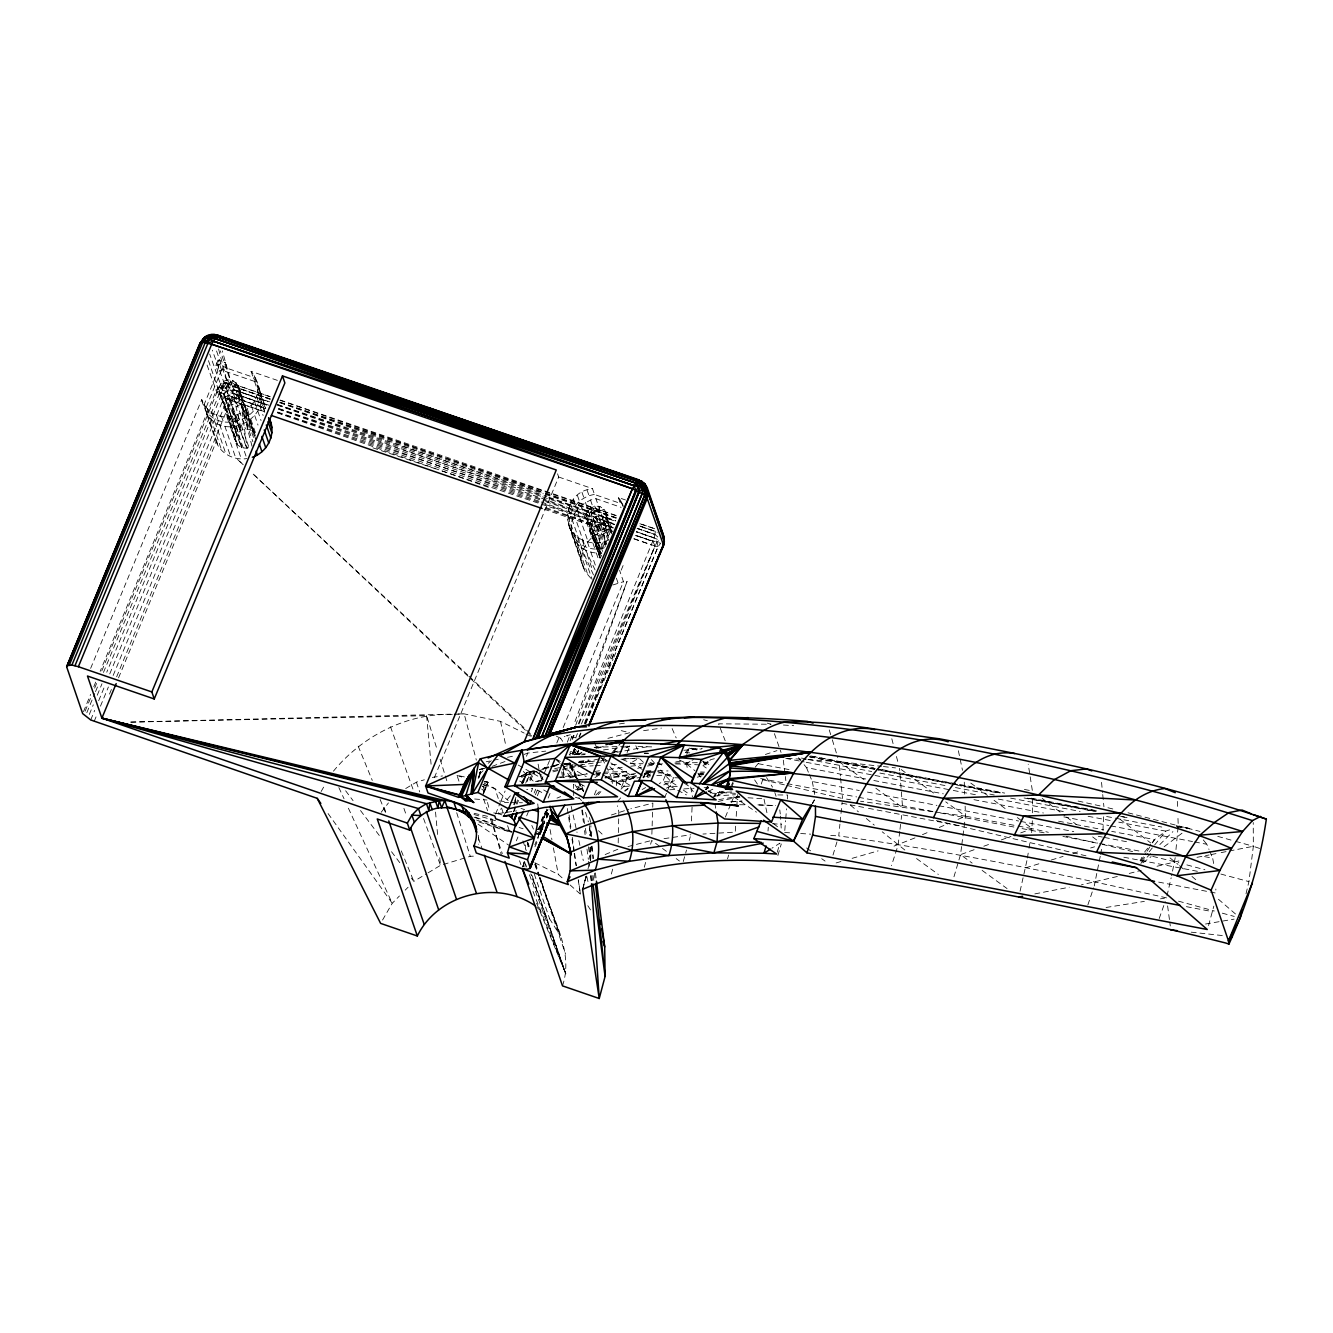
<?xml version="1.0" encoding="UTF-8"?>
<svg xmlns="http://www.w3.org/2000/svg" width="1333" height="1333" viewBox="0 0 1333 1333"><rect width="100%" height="100%" fill="white"/><g stroke="black" fill="none" stroke-linecap="round" stroke-linejoin="round"><path stroke-width="0.75" stroke-dasharray="5 3.75" d="M723.402 791.302C719.887 791.452 708.423 797.234 710.989 788.636M1032.342 820.761L1031.659 832.608M1032.359 812.813L1032.392 798.917M605.882 512.655L606.265 516.404L603.332 522.136L603.299 529.618L598.217 531.151L594.285 530.701L590.986 528.668L586.287 518.604L585.887 514.821L587.853 510.072L594.601 506.057L599.883 506.44L604.099 509.323C607.898 515.338 611.081 525.235 603.299 529.618L600.133 524.436L592.269 524.835L588.036 521.969L586.287 518.604M590.352 860.751L590.569 846.288M590.736 835.974L590.886 825.644M506.723 810.197L506.69 812.747L505.524 812.164L503.391 816.263M618.212 842.923L618.379 834.641M618.429 832.575L618.829 811.864L617.462 805.782M238.957 387.653L240.59 392.319L235.924 382.271L235.808 386.67C242.523 389.902 242.373 399.817 236.008 403.416L230.959 404.965L226.977 404.499L222.761 401.65L218.629 388.653L220.595 383.904L223.611 381.305L227.343 379.888L232.592 380.255L238.24 385.27L240.59 392.319L238.674 391.469L238.24 385.27M651.87 834.208L652.07 827.993M652.137 825.91L652.67 809.298M652.737 807.215L652.87 803.066L630.842 808.764M570.024 755.478L570.157 751.945L575.656 749.646M590.669 859.418L591.136 847.055M591.519 836.741L591.819 828.493M547.996 809.798C537.216 819.145 541.348 835.158 534.933 846.805M1102.974 830.509L1103.524 816.646M691.444 820.961L692.077 807.165M735.616 826.193L735.249 832.109L702.941 834.041M736.216 816.313L736.699 808.415M736.816 806.448L737.532 794.601M524.935 867.017L525.235 862.901M768.008 831.009L768.291 827.243M784.787 830.526L785.587 820.661M785.754 818.679L786.537 808.814M787.336 798.967L787.653 795.018L775.623 794.918M781.188 828.06L780.538 816.063M1175.223 857.636L1171.624 875.748M1175.973 849.571L1178.239 825.36L1177.855 815.363M1166.525 897.875C1058.052 873.215 949.013 850.954 838.74 835.941L839.923 824.127M840.123 822.144L842.123 802.449M899.758 831.292L898.125 845.122L891.477 865.667M899.992 829.309L900.925 821.395M901.175 819.412L901.641 815.463M220.595 383.904L222.594 389.753L226.76 386.487L230.676 385.637L232.592 380.255L235.808 386.67L230.676 385.637L223.611 381.305L222.594 389.753L220.628 394.501L221.028 398.267M540.865 827.993L540.248 832.975L542.564 817.829L546.647 816.363L548.363 813.896L546.047 811.63L545.03 812.097L548.363 813.896L545.547 820.928M1246.022 893.776L1248.921 881.613L1253.353 846.288L1253.237 822.528M961.576 846.538L960.526 854.636L953.512 878.297M961.826 844.522L965.492 816.179L965.142 806.182M1208.531 925.552L1213.83 906.14M1020.078 891.194L1027.043 860.002M1027.376 858.052L1028.693 850.221M1029.026 848.271L1030.009 842.389M479.413 777.206L480.413 771.39L482.446 768.674L479.23 769.474M116.654 676.814L230.926 400.4L234.875 384.504L231.009 382.104C224.727 381.638 218.445 385.304 215.996 391.136L100.142 671.382M639.723 525.935L655.453 531.417L654.086 537.865L577.572 725.702M1100.242 856.303L1094.26 885.928M1100.608 854.32L1102.058 846.372M538.099 829.526L541.648 826.027L539.798 824.227M90.644 668.35L201.733 399.633C217.146 438.124 278.264 404.066 251.071 371.324L277.364 380.372M201.733 399.633C210.097 441.889 276.114 418.629 256.286 380.405M221.561 370.074L205.182 409.698C220.595 448.188 281.696 414.13 254.52 381.405L221.561 370.074L218.112 360.01L225.194 362.443L227.193 368.291L253.07 377.189L258.285 386.253M604.066 547.93C565.625 558.26 552.162 493.51 592.485 488.628L594.501 494.493L620.345 503.374L620.278 499.975L618.345 497.509L625.427 499.942M570.557 530.467C565.192 514.271 578.039 496.576 594.501 494.493M590.819 578.255L585.154 571.59L582.988 566.758L572.007 534.683L570.907 524.269L573.973 514.038L580.888 505.524L590.502 500.025L595.934 498.692L621.128 507.356M582.988 566.758C577.622 550.546 590.452 532.85 606.915 530.767L595.934 498.692M479.397 776.106L480.413 771.39L478.23 778.239L480.413 771.39L478.997 777.522M514.571 804.865L516.171 797.401M1166.992 895.876L1171.157 877.764M113.155 675.481L227.426 399.067L228.41 394.785L212.297 350.212M540.631 832.475C545.18 823.078 541.598 823.494 536.616 830.976L541.281 824.844L544.83 822.711L542.348 825.31L540.515 832.775L541.881 827.193L543.547 825.81L539.982 834.441L534.433 834.108M478.78 777.739L480.413 771.39M541.281 824.844L546.98 817.362L546.047 811.63L545.714 813.413L548.363 813.896L544.714 813.447L539.415 833.692L534.8 844.872M586.003 876.314L583.504 885.712L586.22 876.014M588.003 868.799L589.519 863.151M523.069 866.483L524.486 861.201L526.635 867.033M599.7 557.327C598.95 545.214 580.205 526.202 595.484 516.887C603.666 513.255 611.031 521.32 611.58 529.184M600.067 558.244L590.119 529.867L594.568 534.283L598.334 535.416L603.582 534.5L609.031 528.968L608.964 521.52M545.33 812.28L539.415 833.692L542.664 828.676M623.094 565.559L621.128 570.307M562.493 985.87C575.023 949.063 548.763 913.655 540.748 878.897M611.347 873.981L612.913 868.25M644.289 867.216L646.922 857.652M650.604 844.272L651.67 840.44L666.383 851.337M522.886 866.567L524.552 860.651M683.262 861.535L686.512 850.071M689.211 840.506L690.277 836.691M582.604 889.394L586.037 877.431M727.518 858.902L728.634 855.07M582.504 889.478L586.553 875.481M777.889 855.469L781.271 843.972M777.222 852.237L779.922 843.139L771.957 848.188M832.992 855.086L837.591 839.773M522.919 866.583L524.086 862.684M485.862 788.136L482.996 793.785L488.028 782.371L482.996 793.785L487.911 782.054L484.046 781.971M522.786 867.083L523.702 864.151M508.34 807.631L506.69 812.747L506.073 811.264L503.624 816.179M731.734 787.77L733.3 782.938M514.771 800.816L515.904 797.334M707.123 786.853L705.824 789.469L707.506 785.32M527.152 781.488L530.434 771.724L533.1 771.174L529.434 780.655M1087.861 904.957L1093.61 887.828M513.488 811.68L515.504 805.798M516.171 803.849L517.521 799.917M523.569 782.288L526.935 772.49L532.917 770.991M761.243 784.037L763.226 778.272M1159.21 918.487L1165.209 901.625M570.141 740.815L572.224 734.983M575.689 725.269L627.06 581.321L573.823 724.735M599.883 506.44L597.95 511.822L591.735 514.038L587.886 520.686L588.303 524.452L588.036 521.969L590.986 528.668L592.269 524.835L594.285 530.701M241.673 395.334L255.419 435.624L239.357 392.335L241.673 395.334L242.406 400.283L241.123 403.949L251.97 446.022L247.088 448.205L241.806 447.805L237.591 444.939L235.841 441.573L235.458 437.807L236.774 434.225L240.44 430.476L245.505 428.943L249.421 429.409L253.67 432.309L239.357 392.335C233.775 387.52 225.344 390.852 221.028 395.801L106.757 672.215M567.341 742.181L570.224 734.433M508.423 808.115L503.974 816.029M103.474 672.415L223.644 383.371L234.875 384.504L270.266 396.651M534.6 834.108L539.982 834.441L535.1 832.725L540.048 834.641L542.848 827.576M548.163 813.347L539.415 833.692L542.564 817.829L546.98 817.362L548.046 814.68L546.363 812.93M483.329 794.301L485.395 789.203M574.39 748.529L572.09 754.311L574.606 748.563M579.005 736.949L580.538 733.1M584.387 723.452L655.036 545.98L657.019 542.048L659.702 540.115L636.424 531.634M572.057 739.165L573.64 735.316M576.789 778.989L569.024 764.609L564.825 764.192L568.774 763.842L571.557 768.025L573.14 764.176L571.557 768.025L577.122 778.889M578.672 750.696L577.089 754.545L578.689 750.796M572.723 754.228L575.09 748.463M585.37 723.469L658.085 546.613L660.735 543.297L635.208 535.516M620.995 789.186L623.827 786.37L627.326 777.855L636.841 775.423M706.457 789.769L707.973 786.07M203.732 405.482L217.846 371.324L215.846 365.475L218.112 360.01M83.479 711.705L90.611 694.426M93.793 686.745L96.176 680.98M85.129 711.156L91.477 695.793M94.66 688.111L97.042 682.363M101.808 670.832L216.862 392.519L221.345 387.47L231.009 382.104L222.344 350.879M86.812 712.722L94.743 693.527M95.543 691.61L98.709 683.929M89.311 714.438L93.277 704.84M97.242 695.243L101.991 683.729M269.649 401.833L234.225 389.936L226.943 391.435L224.027 393.968L222.078 398.717L222.461 402.483L235.841 441.573L225.16 406.698L222.461 402.483M90.711 719.953L94.693 710.356M98.659 700.758L105.007 685.395M109.756 673.881L224.027 397.484L223.727 393.152L209.698 354.078M94.11 721.536L97.292 713.871M100.458 706.19L108.39 686.995M109.506 694.093L111.889 688.328M118.554 677.847L216.163 441.773L205.182 409.698M434.358 777.706L558.66 477.014L556.861 471.749M495.576 814.046L500.342 802.533M501.141 800.6L505.107 791.002M526.468 756.244L527.768 753.062L545.78 751.112M521.786 783.871L526.468 772.573L534.066 770.674M513.655 804.532L516.004 798.884M513.838 811.83L516.204 806.098M517.004 804.199L518.587 800.383M525.685 783.187L530.434 771.724L521.186 775.756M530.584 780.521L534.516 771.007M531.267 791.719L532.683 788.32L526.718 789.553M534.15 793.002L535.716 789.203M516.354 840.823L517.937 836.991M526.668 815.879L529.051 810.114M535.399 794.768L537.782 789.003M540.948 781.321L550.479 758.294M556.827 742.931L559.194 737.182M563.176 727.585L623.477 581.705L619.595 570.391M537.332 795.751L539.698 790.052M548.13 798.067L550.479 792.419M575.906 737.399L577.489 733.567M581.455 724.002L655.036 545.98L652.953 541.448L635.308 535.216L652.953 541.448M579.388 737.032L580.971 733.183M584.954 723.569L658.085 546.613L657.019 542.048L654.086 537.865L636.391 531.784M575.156 749.463L573.173 754.228L569.174 754.661M574.79 754.428L576.373 750.579M576.639 754.111L578.555 750.112M577.756 789.336L579.322 785.537M575.589 789.553L581.238 788.953L582.654 785.537M594.351 794.768L596.717 789.069M627.093 752.562L629.709 746.197L625.56 746.33M616.579 785.537L616.263 781.788L619.778 773.273L627.326 777.855L634.825 777.622L603.616 758.51M621.461 787.253L623.811 781.555L630.076 774.723M643.272 777.589L645.389 772.474M643.572 777.922L645.839 772.457L656.086 772.79M679.747 777.905L673.498 777.706L666.317 773.123L662.801 781.638L659.235 783.571M664.9 797.101L666.467 793.302M667.25 791.402L671.182 781.904L676.498 779.938M666.433 788.17L669.982 786.22L673.498 777.706L657.619 771.29M686.678 754.461L689.311 748.096L701.358 749.113M717.737 796.051L720.103 790.352M725.385 817.112L730.717 804.232M731.467 802.399L733.75 796.867L739.865 797.267M576.956 754.011L578.555 750.179M706.573 788.12L705.99 789.519L707.756 785.77M572.79 754.328L575.206 748.613M585.687 723.869L591.319 710.539M592.119 708.639L596.151 699.109M596.951 697.209L608.231 670.566M609.031 668.649L613.063 659.135M613.863 657.236L616.279 651.52M572.44 739.282L574.09 735.449M578.989 723.969L655.036 545.98L658.085 546.613M521.77 782.854L526.468 772.573M731.334 785.487L732.783 782.421M240.973 396.068L238.674 391.469L237.007 394.951L236.008 403.416L232.858 398.25L224.977 398.65L220.761 395.784L219.012 392.419M235.458 437.807L222.078 398.717L236.774 434.225L224.027 393.968L240.44 430.476L227.06 391.385L231.409 383.871L220.328 350.879M812.663 803.532L814.48 799.95M224.561 385.77L222.344 390.102L216.862 392.519L206.632 363.826M1140.098 860.751L1141.898 857.269M715.521 793.352L713.422 797.067M321.136 791.485L325.085 784.62M382.554 920.037L392.235 903.291L399.433 895.993M501.825 814.88L498.175 813.597L500.941 808.864M381.171 812.28L388.436 802.916M812.214 803.382L814.33 799.9M266.7 405.082L233.375 393.318L230.376 390.186L234.875 384.504L270.249 396.851M268.833 405.199L222.344 390.102L225.61 388.336L227.993 384.504L215.913 349.079M1140.748 861.085L1146.08 852.82M1147.13 851.17L1151.395 844.555M1152.462 842.889L1154.595 839.59L1165.708 831.142L1169.574 829.859M724.852 792.202L717.287 792.402L714.255 796.701L724.852 792.202L734.533 791.919M755.211 767.191L759.027 762.426M1141.565 861.351L1147.93 853.403M1149.196 851.804L1165.708 831.142L1118.737 822.144M1144.597 852.054L1150.846 844.272M1152.095 842.706L1154.595 839.59L1111.705 831.375M614.03 751.595L620.012 744.497M510.372 795.784L504.624 802.566L508.589 802.599M685.512 752.528L689.311 748.096L696.909 749.962M598.134 794.668L600.9 791.585M617.329 801.583L621.528 796.951M612.78 751.629L619.545 744.514M333.433 771.174C362.293 736.133 406.482 713.238 452.287 714.438M405.199 890.144L408.081 887.228M595.834 795.118L601.7 789.286M1140.848 863.367L1151.045 853.27M1159.793 844.605L1172.907 831.625M480.163 773.573L483.113 770.724M545.03 812.097L547.846 809.698M578.855 754.811L581.888 752.229M488.161 763.292L491.31 760.71M624.877 791.335L628.093 788.736M714.388 758.727L710.822 759.61L703.058 765.825L701.808 765.075L706.29 767.991M1142.981 862.784L1151.112 856.619M1164.126 846.755L1182.004 833.208M705.307 789.769L708.473 787.42M602.533 774.74L616.263 781.788L623.811 781.555L631.709 775.706M605.582 518.904L607.598 524.752L603.332 522.136L600.133 524.436L598.217 531.151L596.218 525.302M624.727 790.636L628.01 788.386M650.604 773.94L645.355 777.306L649.021 777.189M703.757 763.992L710.822 759.61M208.465 360.643L217.829 387.953L216.862 392.519L218.529 394.085L224.027 397.484L233.375 393.318L266.783 404.799M594.968 777.572L600.233 774.356M675.631 763.992L685.878 764.076L693.443 759.51M411.347 878.08L413.83 881.38L426.26 873.915M428.043 872.848L440.473 865.367L470.249 856.319L474.381 856.119M237.591 444.939L225.16 406.698L228.426 408.714L232.392 409.181L241.123 403.949L255.786 439.373L242.406 400.283L255.419 435.624M405.699 788.536L416.396 782.171L424.361 779.788M685.595 764.059L690.277 761.343M643.456 762.343L639.024 758.16L629.643 763.626L643.006 763.726M642.139 789.553L645.655 787.553M598.85 758.96L588.819 761.16L579.072 766.642L562.876 768.991M708.323 791.335L715.388 787.986M224.027 397.484L227.426 399.067L232.242 396.901L265.75 408.098M215.846 365.475L225.194 362.443M596.151 775.506L599.95 773.856M540.382 774.823L541.281 774.873L534.633 771.057L539.615 773.923M914.955 837.89L892.11 846.855M922.453 834.675L929.934 831.459M939.282 827.443L948.646 823.427M958.01 819.395L965.492 816.179L1016.113 825.66M556.361 736.149L560.576 738.265L565.059 736.383M604.982 777.672L628.01 770.807M611.38 814.996L628.843 809.281M605.149 854.553L618.095 849.138M556.977 798.117L560.643 796.601M568.558 524.619C573.69 540.865 594.568 547.613 609.048 539.565M612.83 584.97L623.477 581.705M663.784 784.904L671.182 781.904L678.297 786.487L669.982 786.22L662.801 781.638L671.182 781.904L656.736 765.592M612.847 753.012L618.462 750.746M625.96 747.713L629.709 746.197L621.645 747.346M611.43 753.045L618.745 750.312M626.06 747.563L629.709 746.197M492.127 766.342L505.257 761.443M524.019 754.461L527.768 753.062M521.37 776.106L534.916 771.14M974.106 849.721L960.526 854.636L972.157 863.117M983.821 846.222L991.569 843.422M1001.283 839.923L1010.981 836.408M1020.678 832.908L1032.325 828.709L1048.338 832.292M482.246 769.174L487.211 767.375L479.347 769.708M609.847 766.725L623.811 781.555L634.825 777.622M225.61 388.336L232.708 386.387L270.132 398.834M644.389 774.423L652.037 771.857M765.375 754.478L776.939 750.629M521.603 777.289L534.533 773.107L519.437 776.806L537.149 771.274M539.115 770.657L548.963 767.591M550.929 766.975L558.81 764.525L550.696 766.292M576.856 754.628L580.738 753.428M598.284 748.046L604.132 746.247M1025.727 867.833L1041.456 863.018M1051.287 860.018L1063.084 856.403M1072.932 853.403L1078.83 851.604M1090.627 847.988L1094.56 846.788M632.392 777.706L636.308 776.522M644.122 774.14L655.853 770.591M432.325 777.406L442.506 775.939M574.29 754.811L582.171 752.479M595.984 748.396L601.899 746.647M697.292 777.206L703.091 775.489M836.124 862.934L842.123 861.201M852.12 858.335L878.114 850.871M595.768 774.44L601.75 772.773M543.864 768.508L547.596 767.508M544.047 768.491L547.846 767.491M577.422 790.269L583.337 788.719M570.407 734.766L566.558 735.766L576.356 737.982M607.898 738.365L629.726 732.717L618.345 729.951M542.981 768.608L548.913 767.075L542.864 768.508M552.945 771.857L560.726 769.857M562.659 769.358L578.222 765.325L594.601 762.943M569.658 777.922L586.87 773.473M637.674 768.308L641.523 767.308M627.976 846.572L651.67 840.44M1117.337 876.497L1081.38 884.862M1129.251 873.432L1141.148 870.366M1157.011 866.267L1180.888 860.485M644.439 773.49L652.054 771.557M570.541 753.612L578.405 751.629M594.118 747.68L598.05 746.68M543.581 768.308L547.396 767.358M554.645 768.674L572.74 764.692M580.771 762.926L598.867 760.56M718.087 801.466L739.582 796.717M600.85 758.51L604.865 757.644M548.663 766.725L544.597 767.608L548.613 767.025M537.032 781.471L542.931 780.222M493.343 760.277L499.425 759.01M507.523 757.311L515.621 755.611M535.483 781.471L539.232 780.688M486.212 761.76L489.611 761.06M1196.984 857.336L1209.064 854.97M1211.08 854.57L1219.128 853.003M1221.145 852.603L1227.176 851.42M1229.193 851.021L1253.353 846.288L1261.051 848.938M1034.858 893.893L1069.233 887.228M616.829 752.295L622.811 751.195M624.81 750.846L648.738 746.497M703.091 774.123L697.292 775.173L703.091 774.306M1205.532 924.019L1234.108 919.12M718.77 799.6L739.115 796.184M605.465 776.606L608.564 778.439L634.175 774.19M651.92 771.24L646.005 772.224L650.621 775.939L642.706 777.089M1106.09 907.473L1144.364 901.391M1160.493 898.842L1164.509 898.192M605.082 778.055L635.541 773.573M645.705 772.074L651.804 771.19M498.175 813.597L516.488 810.881M619.445 723.919L625.544 723.019M643.589 730.684L661.418 728.101M579.055 761.393L588.969 759.943M550.629 766.725L558.677 765.559M560.676 765.259L570.724 763.792M578.772 762.626L588.819 761.16L578.955 762.159M596.651 762.643L606.898 761.16M594.518 771.507L600.566 770.624M608.614 769.441L622.711 767.391M630.759 766.208L640.806 765.092M611.014 781.721L640.723 777.389M552.745 770.457L560.843 769.291M647.421 766.008L655.519 764.842M657.552 764.542L663.617 763.659M675.781 761.893L683.879 760.71M664.034 838.657L690.827 834.775M581.255 753.078L573.173 754.228L585.254 753.861M603.466 749.929L619.612 747.63M221.345 387.47L217.829 387.953L221.028 395.801M699.025 774.24L702.941 773.707M564.809 763.842L570.807 763.176M578.822 762.276L588.819 761.16M556.711 777.322L587.386 773.99M595.568 773.107L601.7 772.44M559.86 777.706L576.939 775.873M565.125 763.592L569.074 763.176M683.896 750.279L702.274 748.546M730.601 801.916L742.114 801.116L730.217 801.566M216.163 441.773C220.695 453.87 234.391 460.651 246.872 458.585M580.988 754.861L585.054 754.628M637.507 758.094L621.228 759.06L636.791 765.325L644.472 771.224M600.866 760.443L606.898 760.077M620.961 759.243L639.024 758.16M581.088 766.525L593.235 765.792M595.251 765.675L603.349 765.192M611.43 764.709L617.512 764.342M648.804 764.609L658.819 764.009M674.848 763.059L701.308 762.593M656.786 775.573L671.166 774.706M669.766 789.769L675.831 789.403M683.912 788.919L694.01 788.303M704.124 787.703L708.173 787.47L710.472 793.152M715.021 795.951L735.483 794.718M454.27 714.338L464.167 713.855L500.508 721.37L524.169 733.083M603.749 772.207L627.793 771.457M645.839 770.891L651.854 770.707M608.564 778.439L623.827 786.37L631.309 786.137L623.811 781.555M594.468 747.296L623.494 746.397M602.699 773.79L619.778 773.273M130.751 722.069L455.869 714.055M457.952 714.005L464.167 713.855L476.348 760.16M130.917 722.153L426.593 715.671L437.041 749.346M572.007 534.683C575.989 546.98 589.253 554.461 601.85 552.895M644.239 753.245L648.305 753.278M703.374 762.609L711.589 762.676M648.421 763.776L659.668 763.859M699.892 773.123L703.924 773.157M739.565 804.732L745.697 804.782M757.944 804.882L775.539 805.532M510.572 802.616L522.453 802.749M698.375 774.123L704.007 774.29M637.94 746.463L652.32 746.913M644.522 753.112L648.405 753.245M657.885 770.641L668.05 770.957M700.558 771.974L704.624 772.107M658.135 772.857L666.317 773.123M759.11 804.982L775.256 805.615M735.466 793.335L717.287 792.402M565.425 764.392L568.774 763.842M783.421 725.035L793.702 725.685M787.186 758.327L805.865 759.527M807.931 759.66L839.04 761.643L881.396 766.342M685.878 764.076L699.825 764.959M748.03 797.784L762.309 798.684M772.274 823.711L781.521 824.294M784.637 832.492L792.652 833.008M800.666 833.508L810.681 834.158M830.726 835.424L838.74 835.941M564.975 764.292L576.323 765.175M685.729 752.545L689.761 752.862M474.631 799L486.962 800M499.292 801.016L507.523 801.683M1177.272 827.293L1186.637 828.126M1191.235 932.167L1223.861 935.716M883.412 766.558L895.509 767.908M933.017 811.73L860.535 801.233M935.05 812.014L965.492 816.179L945.714 801.833M846.522 799.117L850.521 799.717M1018.145 826.043L1032.325 828.709L1024.011 822.544M1024.377 789.453L1032.409 790.969L1028.226 764.226M809.548 756.794L874.731 769.091M876.781 769.474L950.112 783.337M952.162 783.721L1003.099 793.318M1029.576 798.317L1096.809 810.997M1176.273 825.977L1188.503 828.276L1191.852 830.226M810.614 755.928L873.931 768.058M882.096 769.608L1004.665 793.085M1031.209 798.167L1096.576 810.681M1176.239 825.943L1188.503 828.276M809.631 756.894L879.064 770.191M881.113 770.574L954.645 784.654M956.694 785.054L999.583 793.268M1024.094 797.967L1095.576 811.647M1122.136 816.729L1128.251 817.912M806.365 758.994L798.184 757.427L802.899 763.242M808.398 759.393L871.732 771.507M879.897 773.073L947.313 785.987M955.478 787.553L994.285 794.985M1010.631 798.117L1080.08 811.414M1106.64 816.496L1161.793 827.06M785.803 758.377L804.182 761.909M806.232 762.293L951.245 790.069M953.295 790.452L975.756 794.768M998.234 799.067L1063.584 811.58M1088.095 816.279L1110.572 820.578M804.082 764.692L806.448 767.608L865.684 778.955M873.848 780.505L943.314 793.818M973.956 799.683L1043.406 812.98M1063.834 816.896L1108.773 825.494M1110.806 825.893L1192.518 841.54M1194.568 841.939L1206.815 844.272L1209.014 849.488M758.327 763.692L791.002 769.957M1058.585 821.195L1103.524 829.809M809.381 774.556L812.297 781.521L859.285 790.519M867.45 792.085L936.899 805.382M938.949 805.765L1018.612 821.028M1020.661 821.411L1073.765 831.592M1098.275 836.274L1102.358 837.057M1104.407 837.457L1126.885 841.756M1204.499 856.619L1212.68 858.185L1214.046 865.584M760.61 778.522L785.12 783.221M787.153 783.621L856.602 796.917M858.652 797.301L932.184 811.38M940.348 812.947L1013.88 827.027M1022.044 828.593L1046.555 833.292M1062.901 836.424L1097.626 843.073M1099.658 843.456L1140.515 851.287M841.956 803.232L848.071 804.416M850.121 804.799L866.467 807.931M868.499 808.331L960.426 825.927M1123.852 857.219L1197.384 871.299M1158.677 882.129L1215.863 893.077L1215.846 889.028M1186.403 906.657L1212.963 911.739M812.464 756.361L875.298 768.574M877.314 768.974L950.296 783.171M952.312 783.571L1000.95 793.035M1027.31 798.15L1096.209 811.547M1120.536 816.263L1124.585 817.046M548.363 813.946L546.847 813.097M458.969 781.188L456.969 775.339L464.95 777.022M493.727 812.88L501.825 814.596M219.512 392.252L265.567 408.664M1078.097 801.05L1101.941 806.298M474.131 813.347L489.977 816.862M1066.367 836.324L1096.409 843.039M762.459 779.688L784.704 784.92M786.72 785.387L841.306 798.234M936.333 820.595L1087.961 856.286M1102.424 844.389L1132.6 851.587M1152.712 856.386L1178.855 862.751M1107.94 807.748L1115.971 809.764M1128.018 812.78L1199.983 831.425M482.763 784.754L486.662 785.737M1186.87 864.9L1204.882 869.749M1220.895 874.065L1248.921 881.613M703.641 719.72L707.373 720.753M1178.489 901.158L1214.346 910.989M1222.311 913.172L1234.258 916.438M1217.762 836.374L1233.575 840.79M1235.558 841.34L1253.353 846.288M473.981 814.48L495.559 820.711M519.12 827.493L523.103 828.776M767.275 723.136L771.091 724.252L718.537 723.819L725.202 740.748M484.496 781.321L488.028 782.371L484.895 781.221M633.941 538.865L655.036 545.98M575.389 797.267L579.338 798.55M478.93 821.961L511.922 832.725M278.68 408.481L540.665 496.209M542.631 496.876L615.529 521.286M637.191 528.534L654.936 534.466L657.902 537.082L654.086 537.865L636.341 531.934M277.581 412.047L543.681 500.975M545.664 501.625L614.646 524.685M227.426 399.067L264.451 411.597M372.907 447.838L437.974 469.583M441.923 470.916L613.513 528.268M689.311 748.096L694.876 749.962M277.514 404.482L543.247 493.743M545.214 494.393L616.079 518.204M655.453 531.417L639.707 526.135L657.336 532.284M279.98 402.149L618.212 516.421M639.857 523.719L655.586 529.034L639.857 523.636M558.66 477.014L592.485 488.628M280.097 400.033L618.229 516.204M270.132 399.034L234.741 386.887L270.082 399.3M279.963 402.416L543.397 492.927M545.364 493.593L616.129 517.92M231.409 383.871L234.225 389.936L267.633 401.416M277.464 404.799L540.898 495.293M548.763 498.009L615.613 520.97M637.241 528.401L654.936 534.466L637.257 528.268M278.58 408.864L614.763 524.352M232.242 396.901L265.667 408.398M277.464 412.447L542.864 503.624M544.83 504.307L613.647 527.935M230.926 400.4L264.334 411.88M545.464 508.473L612.314 531.434M544.131 509.189L606.915 530.767M535.216 832.775L539.982 834.441M280.08 400.283L543.431 492.277M545.397 492.96L616.146 517.687M456.969 775.339L464.55 777.989M483.512 784.604L494.876 788.586L508.106 800.533M476.614 820.062L511.822 832.375M279.897 402.749L546.93 496.543M548.896 497.226L615.663 520.686M234.225 389.936L267.566 401.683M277.381 405.132L614.846 524.036M278.464 409.231L539.232 501.291M541.198 501.991L613.747 527.601M277.314 412.813L490.927 488.211M545.797 507.573L612.43 531.101M633.991 538.715L651.637 544.947M520.986 808.381L524.619 809.664M650.021 762.393L653.687 763.809M474.015 817.162L512.172 831.975M475.531 817.112L512.055 831.759M607.881 518.504L606.098 515.188L590.886 507.49L589.203 517.071L587.853 510.072L587.886 520.686L585.887 514.821M679.313 760.093L684.862 762.459L694.976 770.741M525.985 734L531.45 736.699M534.85 862.768L558.244 874.381L564.159 879.663M484.112 783.154L494.876 788.586L498.892 800.3M548.046 814.68L545.714 813.413L546.98 817.362M669.982 786.22L686.445 794.901M519.72 781.038L523.386 782.988M537.382 790.102L542.398 792.818M543.714 789.969L548.563 792.702M518.237 765.075L543.181 779.172M581.238 788.953L573.423 784.387L573.54 788.519M556.911 759.477L560.36 761.51M562.093 762.509L586.27 776.672M580.105 783.637L584.804 786.387M616.263 781.788L623.827 786.37M707.973 790.719L710.989 792.602M646.855 773.39L649.771 775.223M657.536 762.309L664.467 766.775M684.312 783.204L689.911 786.853L693.26 791.585M733.75 796.867L756.411 812.147M704.724 761.743L709.656 765.092M477.98 824.111L508.656 845.122M806.532 847.971L811.597 851.554M821.695 858.702L825.077 861.085M683.179 789.952L689.694 794.551M864.117 779.772L839.04 761.643L840.39 775.989M875.831 788.22L902.574 807.548L899.542 768.358M596.134 772.673L599.35 775.006M901.191 769.541L935.816 794.668M982.121 870.382L1007.048 888.561M904.824 850.021L882.229 831.809M916.554 858.569L938.349 874.431M970.791 783.088L987.42 795.418M994.068 800.35L1007.381 810.214M1017.362 817.612L1022.344 821.311M676.198 858.602L679.463 861.035M481.663 789.053L484.579 791.269M1042.189 798.417L1064.967 815.813M1066.6 817.062L1076.364 824.51M1092.66 836.924L1097.542 840.656M1120.037 819.228L1150.662 842.939M1170.007 857.919L1177.972 864.351M773.64 823.644L779.922 828.709M850.454 805.182L858.402 811.83M866.35 818.495L874.281 825.144M1179.522 865.7L1185.753 871.066M1191.969 876.447L1198.2 881.813M1218.445 899.275L1237.124 915.388M570.074 884.945L580.422 894.176L578.389 879.947M536.416 906.957L549.646 918.887L560.093 935.433L539.915 877.264M555.178 758.46L559.643 762.526M561.143 763.876L577.506 778.755M467.65 674.931L252.32 473.265L531.767 736.183M469.166 676.348L531.334 734.583M598.467 830.676L604.499 836.358M523.269 771.424L533.317 781.171M556.561 759.86L562.109 765.459M563.492 766.858L574.573 778.039M702.824 760.96L708.39 766.725M600.083 756.344L604.266 760.793M651.487 759.677L655.419 764.109M578.839 797.534L581.538 800.65M702.741 761.076L707.99 767.375M1203.282 839.923L1206.815 844.272M345.63 790.769L353.062 800.65M360.51 810.531L380.355 836.891M391.519 851.72L400.2 863.251M537.666 831.392L540.048 834.641M697.859 773.107L701.291 777.889M328.085 813.563L392.235 903.291L347.48 806.232M560.576 738.265L562.709 741.315M544.714 813.447L546.647 816.363M754.645 779.905L758.86 786.287M562.909 765.875L570.591 777.872M574.973 784.737L579.355 791.585M587.82 905.707L590.986 910.656M766.542 777.606L772.523 787.136M603.332 522.136L606.315 527.002M594.035 512.672L590.886 507.49L591.735 514.038M223.611 381.305L226.76 386.487M594.601 506.057L597.95 511.822L604.099 509.323L606.098 515.188M227.343 379.888L230.676 385.637M577.756 780.788L583.571 791.569M623.161 505.424L620.278 499.975L624.361 509.389M570.024 765.958L576.806 778.755M577.772 780.571L583.571 791.552L577.972 780.372M569.758 762.509L577.889 778.339M578.055 780.705L583.621 791.569M570.307 764.126L577.039 778.522M594.018 741.964L596.784 747.513M602.316 758.627L605.099 764.192M606.015 766.042L610.631 775.306L612.464 783.437M540.731 775.123L545.18 784.154M595.051 569.891L585.737 550.262L592.868 570.974M635.808 745.78L637.557 749.513M338.865 787.57L344.031 798.767M531.8 825.46L533.45 829.093M593.468 574.923L581.138 547.38L592.119 579.455M227.993 384.504L230.376 390.186M608.398 538.015L606.782 532.2L608.431 535.966M602.483 551.429L593.185 518.237L604.682 544.614M235.924 382.271L238.84 389.003M672.132 728.534L676.181 737.915M1209.747 851.237L1212.68 858.185M806.448 767.608L808.648 772.823M253.67 432.309L236.024 390.319L249.421 429.409M609.764 534.65L602.049 516.204L608.065 535.633M536.616 903.191L565.775 973.84L531.717 874.365M358.177 746.147L372.29 780.438M380.122 799.483L385.604 812.813M401.283 850.904L413.83 881.38M225.16 406.698L241.806 447.805L232.392 409.181L247.088 448.205L241.123 403.949L255.17 441.873M608.148 540.198L598.517 516.054L606.282 543.964M591.785 532.334L601.333 556.594L591.552 532.067L600.2 557.461L590.002 522.419L601.75 551.879M532.983 891.41L565.775 973.84L531.567 874.931M605.615 544.497L603.582 534.5L606.498 542.181M606.782 532.2L608.215 535.999M593.185 518.237L604.082 547.48M611.597 533.817L606.632 518.52L611.53 531.684M227.06 391.385L241.44 430.159L232.125 389.853L245.505 428.943M611.764 532.05L609.714 526.468L611.714 532.334M232.392 409.181L246.722 448.171M529.468 874.798L565.775 973.84L530.817 873.831M764.042 799.25L767.475 815.229M595.484 516.887L605.365 544.214M390.469 726.702L412.997 789.203M423.561 818.495L440.473 865.367L439.707 857.169M606.632 518.52L611.397 531.834M590.119 529.867L600.167 557.994M774.406 733.65L781.055 752.429M535.016 864.134L539.082 875.698M539.765 877.631L560.093 935.433M527.801 842.356L529.151 846.238M535.216 863.684L539.248 875.314M618.345 497.509L620.345 503.374M606.265 516.404L608.265 522.269M609.031 528.968L610.381 532.867M587.053 489.961L589.069 495.826M590.502 500.025L601.483 532.1M603.899 541.698L605.898 547.546M616.379 578.172L618.329 583.837M598.334 535.416L603.016 549.096M581.988 492.294L584.004 498.159M585.437 502.374L596.418 534.433M598.417 542.831L600.417 548.679M594.568 534.283L601.266 553.828M590.002 522.419L601.383 555.644M577.439 495.459L579.438 501.325M580.888 505.524L591.869 537.599M592.868 542.931L594.868 548.779M596.318 552.995L598.9 560.543M573.573 499.425L575.573 505.29M577.022 509.489L588.003 541.565M587.403 542.031L589.419 547.88M590.852 552.095L596.018 567.192M570.541 503.974L572.54 509.823M573.973 514.038L584.954 546.097M582.321 540.132L584.321 545.98M568.475 508.939L570.474 514.805M571.924 519.004L582.904 551.079M577.689 537.316L579.688 543.164M567.458 514.188L569.474 520.053M570.907 524.269L581.888 556.328M573.79 533.717L575.789 539.582M577.239 543.781L588.22 575.856M567.491 519.47L569.508 525.319M570.941 529.534L581.921 561.61M570.724 529.451L572.723 535.316M574.173 539.515L585.154 571.59M535.399 863.301L538.065 871.099M534.866 864.467L538.882 876.164M539.548 878.114L565.592 954.178M522.936 840.873L526.268 850.621M534.283 874.031L549.646 918.887M501.558 808.098L503.557 813.946M507.573 825.644L510.239 833.458M519.587 860.768L520.92 864.667M483.612 799.05L487.611 810.747M490.294 818.545L502.308 853.653M478.347 837.757L482.346 849.454M416.396 782.171L419.728 791.935M403.916 808.365L406.598 816.163M259.735 390.469L265.55 407.448M254.153 375.589L256.169 381.438M257.419 385.52L265.384 408.798M251.071 371.324L253.07 377.189M254.52 381.405L264.85 411.58M257.436 390.819L259.435 396.667M260.868 400.883L264.75 412.197M256.436 396.051L258.435 401.899M259.885 406.115L263.118 415.546M254.386 401.033L256.386 406.882M257.819 411.097L261.051 420.528M251.32 405.582L253.32 411.43M254.77 415.646L258.002 425.077M384.104 807.281L386.103 813.13M247.505 409.531L249.521 415.379M250.954 419.595L255.486 432.808M242.939 412.747L244.939 418.595M246.372 422.811L252.837 441.673M237.874 415.096L239.873 420.961M241.323 425.16L249.721 449.688M228.959 399.117L230.959 404.965L232.858 398.25L237.007 394.951L239.673 399.733L238.674 391.469M232.442 416.446L234.458 422.294M235.891 426.51L246.222 456.702M224.977 398.65L226.977 404.499M228.426 408.714L241.806 447.805M218.629 388.653L220.628 394.501M220.761 395.784L222.761 401.65M226.91 416.796L228.909 422.644M230.359 426.86L241.34 458.935M221.411 416.129L223.411 421.994M224.86 426.193L235.841 458.269M216.213 414.496L218.229 420.345M219.662 424.561L230.642 456.636M211.497 411.897L213.497 417.762M214.946 421.961L225.927 454.036M207.381 408.481L209.381 414.33M210.814 418.545L221.795 450.621M204.066 404.332L206.082 410.181M207.515 414.396L218.495 446.472M774.806 792.518L776.089 796.301M589.336 524.885L599.983 557.527M224.027 393.968L236.924 434.025M440.123 759.26L447.505 783.038M456.719 812.747L470.249 856.319M829.243 729.901L831.692 737.832M832.309 739.815L837.824 757.677M585.554 812.38L588.37 821.828M603.582 534.5L606.282 544.481M483.229 786.337L484.829 792.385M487.478 802.449L489.594 810.497M491.71 818.562L501.258 854.803M891.81 738.765L893.36 744.68M896.459 756.511L897.992 762.426M218.579 348.963L227.26 382.238M582.404 787.12L583.354 791.169M589.503 817.512L590.919 823.594M563.159 770.191L564.942 778.222M571.207 806.365L577.039 832.492M578.822 840.523L580.621 848.571M581.055 850.571L583.304 860.618M586.887 876.697L588.22 882.729M500.508 721.37L505.857 745.647M527.235 842.773L528.118 846.822M958.377 750.746L962.493 770.324M646.572 772.107L647.755 777.922M812.297 781.521L814.713 794.451M538.115 764.142L539.232 770.257M539.615 772.307L541.098 780.471M546.313 809.048L547.813 817.229M550.046 829.476L551.912 839.673M553.395 847.838L558.244 874.381M686.278 762.476L687.745 770.674M690.694 787.053L692.527 797.301M715.071 804.532L715.671 808.231M582.354 809.981L585.02 826.343M585.354 828.393L586.353 834.525M588.353 846.788L591.019 863.134M593.018 875.398L594.018 881.53M561.71 771.774L562.643 777.889M567.325 808.481L570.441 828.893M572.007 839.09L573.873 851.337M574.19 853.37L576.056 865.617M578.239 879.897L580.422 894.176M562.976 772.29L563.859 778.389M569.091 814.946L570.824 827.143M572.274 837.291L574.323 851.504M574.606 853.537L576.356 865.734M1167.608 905.907L1170.291 925.952M581.805 810.064L583.437 822.394M584.537 830.609L585.087 834.708M586.987 849.088L588.353 859.352M588.636 861.401L589.453 867.566M590.552 875.781L591.635 883.996M591.902 875.664L592.702 881.846M783.287 760.127L785.087 774.49M785.354 776.539L785.853 780.655M590.786 835.891L589.753 827.676L590.552 835.941M592.069 846.172L593.618 858.519M595.418 872.915L596.184 879.08M779.788 809.897L780.288 814.013M537.732 803.916L538.182 807.815M591.619 846.272L592.902 858.669M594.401 873.132L595.035 879.33M1101.541 782.371L1102.524 792.518M1102.724 794.551L1103.924 806.732M840.59 778.022L842.523 798.517M426.593 715.671L431.142 764.892M435.524 812.047L437.607 834.608M590.969 875.614L591.519 883.812M1177.339 801.383L1177.556 807.381M964.276 782.154L964.709 794.168M573.59 790.586L573.757 796.784M589.486 825.61L589.636 835.524M589.803 847.405L589.986 859.302M478.497 835.374L478.614 844.256M525.585 845.005L525.635 848.938M218.845 364.142L217.846 371.324L227.193 368.291L218.845 364.142M526.935 772.49L522.253 783.804L526.935 772.49M558.81 764.525L550.896 766.575L558.81 764.525M486.045 787.736L482.296 786.22L486.045 787.736M243.223 464.75L237.157 459.069L243.206 464.75M528.901 846.788L527.551 842.939L528.851 846.905"/><path stroke-width="1.5" d="M320.836 803.416L317.204 798.334L90.711 719.953L82.679 713.622L66.65 666.8L200 343.264L204.532 338.082L215.913 336.499L636.624 481.03L639.473 483.246L642.289 489.461L642.289 493.377L545.464 735.366L524.119 741.898L488.128 758.01M523.702 811.23L515.854 825.744L495.776 818.845L494.793 815.963L428.026 793.018L425.627 786.003L556.261 469.982L282.479 375.923L284.879 382.954L154.245 698.959L87.478 676.031L101.891 718.154L444.805 800.55C466.65 801.383 482.979 825.66 473.881 845.955L476.281 852.987L568.275 884.579L567.308 881.78L595.251 870.099C602.816 847.355 597.334 821.011 582.888 802.199M588.969 725.902L664.201 542.614L663.201 534.383L645.305 484.546L638.724 479.797L218.012 335.266C214.696 333.733 202.866 334.433 205.299 339.315L205.232 342.564L71.915 665.05L66.683 665.75M623.144 801.3C633.225 819.312 635.774 841.64 629.276 861.301L595.251 870.099L570.191 870.899L567.308 881.78L570.024 876.864M550.046 806.165L551.979 814.38L530.051 868.383L527.268 869.299L522.319 868.533L562.493 985.87L599.233 998.5L605.082 976.423L604.699 946.947L596.451 881.146M588.853 725.369L663.351 545.913L664.317 541.365L663.201 534.383M66.65 666.8L200 343.264L204.266 337.582L210.914 334.616L218.012 335.266L211.33 335.05L204.532 338.082M665.867 799.717C673.881 816.929 674.865 837.507 668.916 855.519L629.276 861.301L598.2 859.218L570.191 870.899L570.357 852.204L567.925 839.773M478.664 762.259L425.627 786.003L458.602 797.367L472.299 793.718L474.281 768.225L480.28 758.844C558.01 739.099 639.34 740.998 718.67 747.68C735.183 754.178 730.201 773.073 727.901 786.237L732.617 789.503C719.203 786.503 705.79 783.387 691.627 783.237L716.171 799.867L676.631 797.484L651.104 780.788L639.057 780.422L648.854 756.711L684.396 744.814L679.097 757.644L619.162 755.744L600.95 756.311L570.241 744.597L524.102 761.843L514.288 785.57L504.874 786.787L514.671 763.076L522.053 749.812L524.102 761.843L548.763 775.956M472.015 793.801L474.281 768.225L465.05 781.871L458.602 797.367L469.266 775.123L460.318 796.751L465.933 801.066L471.216 800.683L469.166 799.517L464.8 800.5M530.084 867.333L527.501 859.768C533.133 843.106 539.165 825.61 538.182 807.815M67.583 665.067L200.9 342.581L204.266 337.582L207.431 335.716L209.481 339.465L213.13 341.048L635.274 482.946L639.473 483.246L639.707 480.78L217.112 335.383L211.68 344.231L78.38 666.7L71.915 665.05M427.91 407.581L641.823 481.313L644.106 483.446L645.372 493.11L663.401 544.847L588.853 725.169M471.699 793.868L474.281 768.225L461.435 796.384M591.519 883.812L599.233 998.5L582.604 889.394C678.647 847.605 788.186 859.019 889.061 873.148C1002.033 892.71 1114.555 915.038 1225.743 943.014L1228.926 944.097C1247.205 904.457 1260.052 862.351 1266.35 819.112C1160.177 782.638 1049.454 759.51 939.198 738.765C888.061 732.3 836.857 719.987 785.087 722.086C762.276 726.368 747.08 744.53 726.585 753.762L723.586 752.112L701.425 759.51L679.097 757.644L718.67 747.68C728.268 754.595 732.217 767.408 729.034 778.639L717.804 785.454L726.535 786.303L731.217 789.569L729.901 788.553L725.452 788.919L728.784 779.372L717.804 785.454L728.884 778.989M470.882 794.051L474.281 768.225L465.983 795.101L467.75 799.633L460.318 796.751M727.901 786.237L783.771 792.169L856.569 803.199L933.533 817.662L1096.492 852.237L1186.087 855.986L1231.525 848.438L1219.878 870.482C1132.267 831.742 1035.574 821.445 943.297 798.317C872.948 785.454 802.499 768.924 730.517 771.507L729.284 764.009L729.901 759.443L743.114 744.68C842.673 753.978 941.148 772.374 1038.49 795.001C1103.424 810.014 1170.274 821.211 1231.525 848.438L1242.589 831.492L1252.453 820.611L1260.535 816.396M1112.222 862.001L1136.482 867.7L1207.265 929.501L806.932 852.837L812.63 835.091L815.513 816.413L815.446 806.265M875.015 729.718C841.789 722.303 811.297 746.63 793.835 772.857L730.417 767.975L729.284 764.009L729.951 760.343L743.114 744.68C671.249 738.965 598.4 736.949 527.168 749.896C567.275 718.537 621.461 721.969 669.483 717.787C715.454 716.171 761.46 717.621 807.298 721.37L813.113 723.153M460.268 810.281L447.255 807.548L444.805 800.55L439.224 800.8L437.874 807.998C425.644 810.464 414.746 818.545 409.731 830.126L377.256 818.962L417.329 935.999L380.621 923.386L317.204 798.334M252.304 457.236C267.666 452.22 276.614 433.592 269.416 418.762M504.874 786.787L534.183 803.349L508.49 808.781L477.93 792.469L472.299 793.718L478.58 762.943L509.006 780.105M657.669 558.144L663.351 545.913L664.267 537.782L647.171 487.578L644.106 483.446L639.707 480.78L636.624 481.03L214.563 338.415L208.448 337.416L201.883 340.748L202.733 342.364L69.416 664.834M473.881 845.955L509.223 858.102L507.423 852.887L515.904 823.711M663.351 545.913L664.317 541.365L645.839 486.345L644.106 483.446L639.473 483.246M639.707 480.78L646.955 489.678L545.464 735.366L549.746 734.05L646.505 496.676L647.171 487.578L643.856 485.945L638.074 486.728L633.825 485.595L211.68 344.231L202.733 342.364L200 343.264M1242.173 909.972L1240.24 918.087L1228.459 940.848L1228.926 944.097M642.056 483.029L541.798 736.499L576.223 727.118L586.587 726.802M552.162 806.498L565.925 833.925L598.45 840.473L632.225 850.387L668.916 855.519L713.888 852.837L717.037 841.923L718.07 823.061L716.271 811.947M766.108 845.955L763.992 853.237L713.888 852.837L671.949 844.622L632.775 831.609L598.45 840.473L570.357 852.204L571.307 854.936M74.981 665.684L209.481 339.465L214.563 338.415L635.274 482.946L648.238 490.977L647.371 498.042L549.746 734.05L576.223 727.118L537.532 737.849L638.074 486.728L635.274 482.946L215.913 336.499L214.513 334.5L210.914 334.616L207.615 336.549M515.854 825.744L514.055 820.511L516.671 812.713M512.822 813.647L511.472 817.562L514.055 820.511L517.204 812.897M514.055 820.511L516.987 812.913M532.817 739.282L632.392 488.761L637.824 479.93L645.305 484.546L661.335 531.367M210.914 334.616L214.563 338.415L633.825 485.595L635.908 490.111L535.499 738.449C632.209 717.254 732.367 725.835 829.759 737.366C969.574 757.377 1108.106 788.336 1242.589 831.492L1199.883 835.191L1186.087 855.986L1176.922 875.764L1096.492 852.237C1109.756 823.911 1131.167 792.135 1164.809 788.519L1175.289 792.685M545.464 735.366L576.223 727.118L548.213 734.466L644.772 495.093L632.392 488.761L213.13 341.048L208.298 343.198M551.979 814.38L530.051 868.383L551.979 814.38L559.96 825.294L566.925 837.957M588.936 725.652L656.086 561.993M538.049 737.699L639.29 491.694L642.289 489.461L644.989 489.394M770.374 849.204L763.992 853.237L776.689 854.053L753.828 838.64L761.193 820.828M116.188 683.612L101.891 718.154L407.331 823.111L409.731 830.126M154.245 698.959L151.845 691.944L282.479 375.923M477.93 792.469L487.745 768.758L498.092 754.828L514.671 763.076L487.745 768.758L472.299 793.718M506.94 786.353L522.053 749.812M533.533 737.532L635.908 490.111M508.49 808.781L514.771 793.568L518.737 792.735M541.798 736.499L642.289 493.377L647.288 493.243L648.288 494.543L646.505 496.676L548.213 734.466M513.055 813.747L511.472 817.562L508.639 815.646L503.391 816.263L544.231 807.498L591.202 802.383L643.372 800.766L701.075 802.616L738.365 805.732L734.5 805.215M514.771 793.568L529.434 804.416L531.001 800.616M548.896 783.687L514.288 785.57L543.264 802.166L573.823 798.85L545.38 782.188L555.178 758.46L570.241 744.597L619.162 755.744L684.396 744.814L660.901 757.061L651.104 780.788M543.264 802.166L549.546 786.953L553.395 785.637M545.38 782.188L555.111 781.138L570.241 744.597L611.014 756.011L641.923 775.173M529.901 867.15L550.546 817.246M591.036 779.188L555.111 781.138L583.437 797.801L617.529 796.751L590.269 780.072L600.083 756.344L570.241 744.597M583.437 797.801L589.736 782.588L593.485 781.288M590.269 780.072L601.2 779.722L611.014 756.011M619.162 755.744L624.461 742.914M628.143 796.434L634.425 781.238L641.873 780.988L635.591 796.201L628.143 796.434L601.2 779.722M635.591 796.201L642.073 781.571M676.631 797.484L682.913 782.288L660.901 757.061L693.427 778.339M694.626 774.006L691.111 782.521L682.913 782.288M691.31 783.454L701.425 759.51M706.557 792.169L694.21 798.017L698.725 787.07M707.99 802.716L700.475 802.683L724.619 818.962L771.54 821.944L780.671 799.867L802.683 819.079L793.552 841.156L753.828 838.64M1211.097 890.127L1176.922 875.764L1219.878 870.482L1211.097 890.127L1228.459 940.848L1252.437 882.829M529.884 867.2L552.045 815.229L559.96 825.294L546.73 823.028M501.558 754.878L524.119 741.898L632.392 488.761L211.68 344.231M444.805 800.55L441.623 807.831L437.874 807.998L435.458 800.966L101.891 718.154L418.445 808.548L426.46 803.699L439.224 800.8L441.623 807.831L447.255 807.548M545.53 828.343L548.013 822.761M469.266 775.123L459.668 794.901L425.627 786.003L464.001 784.437M933.533 817.662C947.73 786.22 975.739 747.013 1014.73 753.562M811.747 805.315L793.552 841.156L806.932 852.837M679.097 757.644L723.586 752.112L728.351 755.328L727.668 756.627L743.114 744.68L710.439 747.763M856.569 803.199C871.299 768.758 906.873 728.168 948.163 741.814M199.95 344.314L204.266 337.582L201.883 340.748M407.331 823.111L411.914 815.146L418.445 808.548L420.861 815.579L411.914 815.146L414.313 822.161M473.732 802.516L465.983 795.101L468.866 800.017L473.732 802.516L465.983 795.101L468.05 799.6L469.166 799.517M417.329 935.999C437.791 894.026 496.559 879.363 534.95 905.624M663.001 544.614L664.201 542.614L662.984 536.399M811.164 805.132L802.683 819.079L772.89 817.179M564.792 805.115L557.194 817.212L559.96 825.294L550.229 819.345M728.185 755.644L743.114 744.68L719.62 751.096M699.425 783.887L723.586 752.112L726.752 753.945L743.114 744.68L723.719 750.979M730.484 770.557L702.824 784.171L730.234 762.843L810.564 752.162L730.351 765.825L729.284 764.009L730.284 763.242L810.564 752.162L729.951 760.343M1228.459 940.848L1232.025 936.599L1229.509 939.165M202.733 342.364L205.299 339.315M621.211 743.081C654.836 706.623 704.457 720.753 748.263 717.604M676.681 745.28C689.111 731.217 706.723 722.986 724.652 718.22C790.169 721.12 855.319 729.184 920.003 739.882C1032.225 760.243 1143.864 785.604 1252.453 820.611M676.564 745.28L680.646 740.698L660.701 744.314M569.758 746.163C584.57 732.567 603.849 722.953 623.894 720.653M702.824 784.171L727.168 757.594L729.901 759.443M675.648 746.047L680.646 740.698M620.895 743.098L623.611 740.248L605.915 744.697M550.329 809.514L557.194 817.212L585.57 805.315L588.503 802.399M943.297 798.317L1038.49 795.001L1054.42 779.572L1070.782 770.724L1086.528 768.908L1091.86 770.907M729.051 783.937L726.535 786.303L729.068 784.204M1199.883 835.191L1215.046 822.028L1229.026 812.563L1242.023 810.031L1251.337 813.846M211.33 335.05L205.232 342.564L209.481 339.465M729.917 771.091L711.505 784.887L729.034 778.639L793.835 772.857L783.771 792.169L728.734 779.588L717.804 785.454L728.734 779.455M694.21 798.017L703.724 790.952M639.057 780.422L664.9 797.101L636.041 796.168L652.104 787.453M211.947 336.366L215.08 334.9M636.041 796.168L654.536 788.669M723.053 752.545L743.114 744.68L727.868 755.061L723.586 752.112M518.637 817.979L534.35 838.09L509.623 847.005L529.618 854.053L507.423 852.887L527.501 859.768M759.027 826.893L717.037 841.923L671.949 844.622L632.225 850.387L598.2 859.218M609.964 744.447L623.611 740.248L609.798 744.331M728.918 787.87L725.452 788.919L731.217 789.569M524.119 741.898L550.346 735.116L537.532 737.849L639.29 491.694L638.074 486.728M585.57 805.315L599.233 801.766M713.888 852.837L763.209 843.106M1018.662 897.042L1022.711 896.259M730.484 765.092L810.564 752.162L730.517 764.842L729.284 764.009M549.929 734.066L556.078 733.167M632.775 831.609L672.732 825.777L718.07 823.061L760.493 823.411M552.045 815.229L559.96 825.294L549.529 816.013M524.102 761.843L555.178 758.46M514.288 785.57L554.645 786.403M728.734 779.588L793.835 772.857L730.351 765.825M662.018 719.104L670.099 718.62M684.229 717.771L694.326 717.171M705.107 805.132C657.636 807.082 609.148 812.997 565.925 833.925L571.29 854.003L541.448 837.907L571.29 854.003L565.925 833.925L567.258 837.824M1120.353 813.013L1023.761 816.046L1014.196 835.458L1106.19 833.725M600.083 756.344L564.909 757.427L594.135 774.606M597.284 782.371L555.111 781.138M629.892 720.486L645.872 720.07M761.143 842.273L717.037 841.923L672.732 825.777M1038.49 795.001L1136.099 800.033M700.475 802.683L738.365 805.732M1170.824 929.951L1176.956 930.617M721.003 803.366L724.869 803.882M1136.482 867.7L736.149 791.052L771.54 821.944M815.513 816.413L1154.578 881.346M812.63 835.091L1180.272 905.474M439.224 800.8L101.891 718.154L426.46 803.699L428.893 810.731L429.809 802.683L432.225 809.714M756.827 831.359L793.552 841.156L763.576 820.228M425.627 786.003L459.502 795.268M448.338 807.098L464.167 811.664M217.112 335.383L637.824 479.93M213.13 341.048L633.825 485.595M271.382 415.496L542.164 508.523M1253.203 814.596L1266.35 819.112M78.38 666.7L151.845 691.944M533.15 809.781L538.615 811.714M519.253 817.062L537.449 823.461M514.355 830.992L534.35 838.09M453.886 802.399L456.303 809.398L465.917 813.247M468.866 800.017L472.115 801.333M549.546 786.953L571.957 797.934M456.303 809.398L464.484 813.463L474.565 821.761M543.464 836.624L571.29 854.003M564.292 791.952L572.224 797.701M644.772 495.093L646.505 496.676M644.106 483.446L645.305 484.546M551.262 816.796L559.96 825.294L550.779 815.996M551.262 816.746L559.96 825.294M660.901 757.061L687.012 783.871M641.823 481.313L642.589 482.196M642.289 489.461L645.372 493.11M480.28 758.844L487.745 768.758M523.986 796.851L529.434 804.416M268.583 417.729L270.716 422.544M522.419 868.833L528.734 884.112M462.051 806.465L464.484 813.463L466.367 810.297L468.783 817.329L468.749 812.414L471.166 819.428L475.964 826.893L473.548 819.878L476.647 829.559M504.99 861.468L517.004 896.576M471.665 818.245L476.331 831.892M484.346 855.303L497.042 892.36M446.988 807.415L476.381 893.243M426.41 811.43L456.469 899.208M410.597 827.876L438.657 909.789M268.616 418.229L271.849 427.66M267.983 421.628L271.849 432.942M266.35 424.994L270.866 438.19M264.284 429.959L268.799 443.173M261.868 436.408L265.75 447.721M388.769 820.928L424.161 924.302M259.352 444.122L261.934 451.67M256.069 451.104L257.352 454.886M473.548 819.878L476.464 828.959M603.016 941.348L604.132 945.08M600.35 920.37L601.016 924.469M601.7 928.551L604.699 946.947M476.048 828.343L476.697 832.309M592.968 883.896L605.082 976.423L595.468 883.462"/></g></svg>
